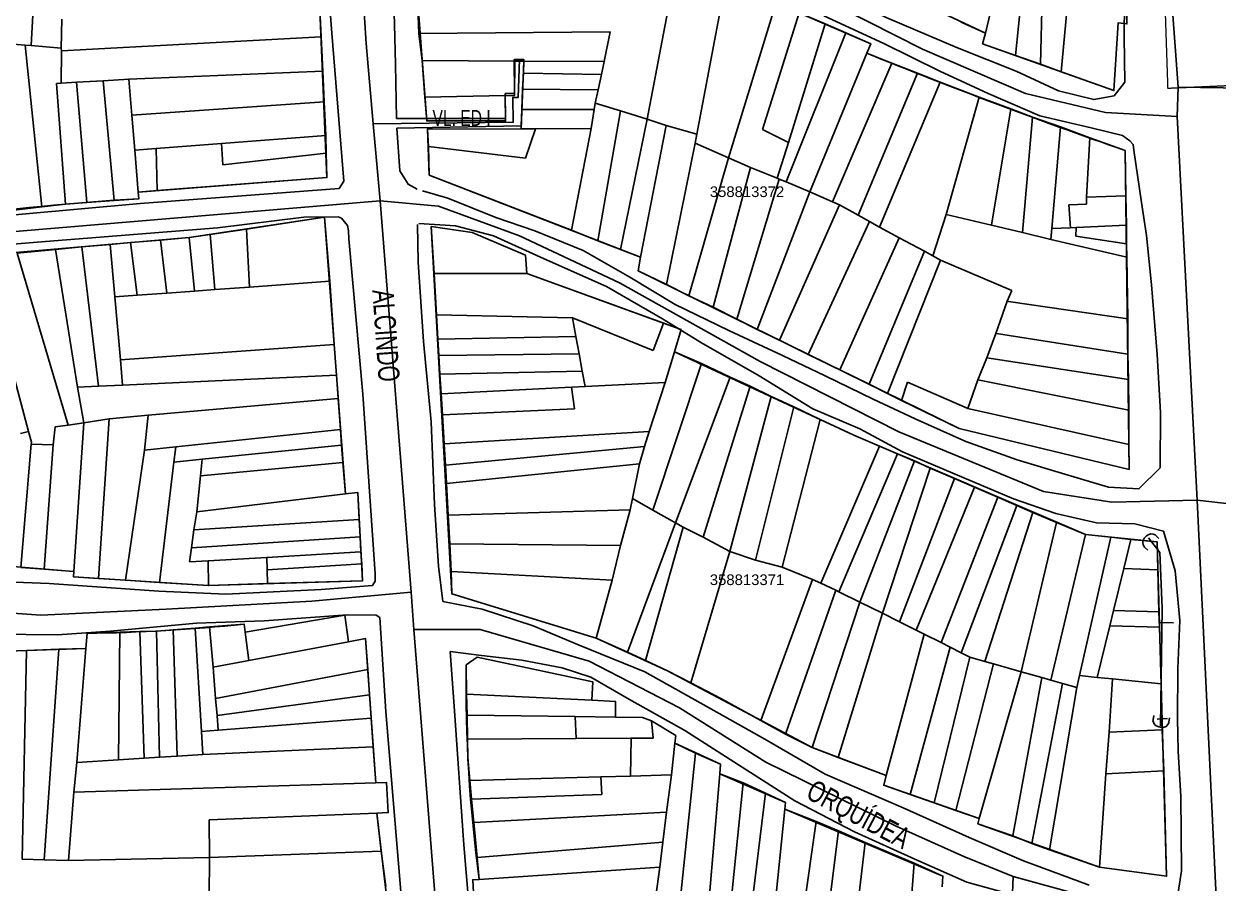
# Model space of a CAD drawing. Extents: x 201512 to 203323, y 4836571 to 4838029.
# Drawn here: x 202609.8 to 202834.1, y 4837609 to 4837770.6 of the extents above; entities that cross this region are included whole.
import ezdxf

# ---------------------------------------------------------------- set-up
doc = ezdxf.new("R2010")
doc.units = 0
doc.header["$LTSCALE"] = 1.5
doc.header["$MEASUREMENT"] = 0
for name, color, linetype in [('CD-MALHA-LOTES', 40, 'CONTINUOUS'), ('CD_TXT_QUADRA', 7, 'CONTINUOUS'), ('HD-VALAS-DRENOS', 170, 'CONTINUOUS'), ('LM-LIM-SETOR-FISCAL', 7, 'CONTINUOUS'), ('RU-QUADRAS', 6, 'CONTINUOUS'), ('SV-EIXO-RUA-N-PAV', 6, 'CONTINUOUS'), ('SV-EIXO-RUA-PAV', 20, 'CONTINUOUS'), ('SV-ESTIVAS', 7, 'CONTINUOUS'), ('SV-PONTE-BUEIRO', 249, 'CONTINUOUS'), ('SV-RUA-NAO-PAV-S-GUIA-C-GUIA', 7, 'CONTINUOUS'), ('SV-RUA-PAVIM-S-GUIA-C-GUIA', 7, 'CONTINUOUS'), ('SV-TXT-RUA-N-PAV-S-GUIA-C-GUIA', 7, 'CONTINUOUS'), ('SV-TXT-RUA-PAV-S-GUIA-C-GUIA', 7, 'CONTINUOUS')]:
    doc.layers.add(name, color=color, linetype=linetype)
doc.styles.add('ARIAL', font='arial.ttf')
doc.styles.add('MONOTXT', font='arial.ttf', dxfattribs={"height": 0.2})
doc.linetypes.add('Limite', pattern='A,20,-3,[130,ltypeshp.shx,S=6.35,R=0,X=0,Y=0],-3,20', length=46)

# ---------------------------------------------------------------- blocks, each defined once
blk = doc.blocks.new('COD119', base_point=(202265.52, 4838125.96))
at = {"layer": 'SV-PONTE-BUEIRO'}
blk.add_lwpolyline([(202264.01, 4838123.96), (202264.01, 4838124.793333), (202264.01, 4838124.918333), (202264.135833, 4838125.251667), (202264.3875, 4838125.626667), (202264.765, 4838125.835), (202265.268333, 4838125.96), (202265.771667, 4838125.96), (202266.275, 4838125.835), (202266.6525, 4838125.626667), (202266.904167, 4838125.251667), (202267.03, 4838124.918333), (202267.03, 4838124.793333), (202267.03, 4838123.96)], dxfattribs=at)

msp = doc.modelspace()

# ---------------------------------------------------------------- linework, layer by layer
at = {"layer": 'CD-MALHA-LOTES', "linetype": 'Continuous'}
for p, q in [((202611.13, 4837766.47), (202613.22, 4837802.81)), ((202732.61, 4837782.7), (202726.86, 4837752.65)), ((202793.65, 4837782.34), (202790.41, 4837768.8)), ((202797.61, 4837780.05), (202796.08, 4837764.64)), ((202741.69, 4837778.81), (202736.21, 4837749.85)), ((202801.21, 4837779.04), (202800.76, 4837762.96)), ((202806.17, 4837777.77), (202804.67, 4837761.57)), ((202665.28, 4837774.61), (202665.59, 4837768.16)), ((202683.99, 4837768.77), (202683.81, 4837773.66)), ((202751.11, 4837774.6), (202742.15, 4837745.38)), ((202616.87, 4837771.46), (202616.77, 4837766.01)), ((202755.41, 4837772.65), (202748.51, 4837750.72)), ((202755.41, 4837772.65), (202760.31, 4837770.56)), ((202790.41, 4837768.8), (202785.87, 4837770.88)), ((202683.99, 4837768.77), (202719.93, 4837769.06)), ((202684.61, 4837763.67), (202683.99, 4837768.77)), ((202719.93, 4837769.06), (202718.77, 4837763.47)), ((202752.97, 4837740.85), (202764.17, 4837768.89)), ((202760.31, 4837770.56), (202753.41, 4837748.27)), ((202764.17, 4837768.89), (202760.31, 4837770.56)), ((202764.17, 4837768.89), (202768.88, 4837766.84)), ((202789.9, 4837766.84), (202790.41, 4837768.8)), ((202815.36, 4837770.73), (202814.58, 4837758.03)), ((202604.71, 4837766.99), (202610.02, 4837766.56)), ((202613.14, 4837736.15), (202610.02, 4837766.56)), ((202610.02, 4837766.56), (202611.13, 4837766.47)), ((202616.77, 4837766.01), (202611.13, 4837766.47)), ((202616.82, 4837765.47), (202665.59, 4837768.16)), ((202665.59, 4837768.16), (202665.9, 4837761.69)), ((202768.88, 4837766.84), (202768.14, 4837765.03)), ((202796.08, 4837764.64), (202789.9, 4837766.84)), ((202616.82, 4837765.47), (202616.77, 4837766.01)), ((202616.78, 4837759.4), (202616.82, 4837765.47)), ((202768.14, 4837765.03), (202757.41, 4837739)), ((202768.14, 4837765.03), (202772.85, 4837763.19)), ((202800.76, 4837762.96), (202796.08, 4837764.64)), ((202684.61, 4837763.67), (202702, 4837763.57)), ((202685.12, 4837756.79), (202684.61, 4837763.67)), ((202702, 4837763.57), (202701.93, 4837757.1)), ((202703.72, 4837763.56), (202702, 4837763.57)), ((202703.61, 4837761.3), (202703.72, 4837763.56)), ((202718.77, 4837763.47), (202703.72, 4837763.56)), ((202718.77, 4837763.47), (202718.26, 4837761.05)), ((202772.85, 4837763.19), (202761.7, 4837737.1)), ((202772.85, 4837763.19), (202777.67, 4837761.29)), ((202804.67, 4837761.57), (202800.76, 4837762.96)), ((202619.64, 4837759.62), (202616.78, 4837759.4)), ((202624.63, 4837759.88), (202619.64, 4837759.62)), ((202621.56, 4837736.99), (202619.64, 4837759.62)), ((202624.63, 4837759.88), (202629.51, 4837760.14)), ((202624.63, 4837759.88), (202626.75, 4837737.36)), ((202665.9, 4837761.69), (202629.51, 4837760.14)), ((202629.51, 4837760.14), (202630.05, 4837753.43)), ((202666.19, 4837755.92), (202665.9, 4837761.69)), ((202703.47, 4837758.26), (202703.61, 4837761.3)), ((202703.61, 4837761.3), (202718.26, 4837761.05)), ((202718.26, 4837761.05), (202717.68, 4837758.18)), ((202777.67, 4837761.29), (202766.54, 4837734.59)), ((202781.93, 4837759.63), (202770.53, 4837732.35)), ((202777.67, 4837761.29), (202781.93, 4837759.63)), ((202781.93, 4837759.63), (202789.25, 4837756.76)), ((202814.58, 4837758.03), (202804.67, 4837761.57)), ((202616.78, 4837759.4), (202615.86, 4837759.33)), ((202615.86, 4837759.33), (202617.56, 4837736.69)), ((202703.3, 4837754.48), (202703.47, 4837758.26)), ((202703.47, 4837758.26), (202717.68, 4837758.18)), ((202717.68, 4837758.18), (202717.13, 4837755.65)), ((202630.05, 4837753.43), (202666.19, 4837755.92)), ((202666.5, 4837749.55), (202666.19, 4837755.92)), ((202700.22, 4837757.07), (202685.12, 4837756.79)), ((202685.45, 4837752.33), (202685.12, 4837756.79)), ((202701.93, 4837757.1), (202700.22, 4837757.07)), ((202700.22, 4837757.07), (202700.28, 4837752.33)), ((202717.13, 4837755.65), (202716.92, 4837754.48)), ((202717.13, 4837755.65), (202721.84, 4837754.2)), ((202789.25, 4837756.76), (202783.06, 4837734.76)), ((202789.25, 4837756.76), (202795.19, 4837754.57)), ((202630.05, 4837753.43), (202630.59, 4837746.81)), ((202703.17, 4837750.85), (202703.3, 4837754.48)), ((202703.3, 4837754.48), (202716.92, 4837754.48)), ((202716.92, 4837754.48), (202716.35, 4837750.9)), ((202721.84, 4837754.2), (202717.61, 4837729.77)), ((202721.84, 4837754.2), (202726.86, 4837752.65)), ((202795.19, 4837754.57), (202791.57, 4837732.74)), ((202795.19, 4837754.57), (202799.26, 4837753.02)), ((202799.26, 4837753.02), (202797.41, 4837731.35)), ((202799.26, 4837753.02), (202804.53, 4837751.18)), ((202700.28, 4837752.33), (202685.45, 4837752.33)), ((202685.57, 4837750.78), (202703.17, 4837750.85)), ((202685.78, 4837747.5), (202685.57, 4837750.78)), ((202703.17, 4837750.85), (202705.9, 4837750.86)), ((202705.9, 4837750.86), (202704.01, 4837745.31)), ((202705.9, 4837750.86), (202716.35, 4837750.9)), ((202716.35, 4837750.9), (202712.67, 4837731.78)), ((202726.86, 4837752.65), (202721.87, 4837728.14)), ((202730.41, 4837751.48), (202725.64, 4837726.68)), ((202726.86, 4837752.65), (202730.41, 4837751.48)), ((202730.41, 4837751.48), (202736.21, 4837749.85)), ((202748.51, 4837750.72), (202753.41, 4837748.27)), ((202804.53, 4837751.18), (202802.88, 4837732.1)), ((202804.53, 4837751.18), (202810.02, 4837749.12)), ((202646.92, 4837748.06), (202666.5, 4837749.55)), ((202666.5, 4837749.55), (202666.55, 4837746.26)), ((202736.21, 4837749.85), (202735.86, 4837748.11)), ((202809.44, 4837737.97), (202810.02, 4837749.12)), ((202810.02, 4837749.12), (202816.67, 4837746.76)), ((202630.59, 4837746.81), (202634.59, 4837747.12)), ((202630.59, 4837746.81), (202631.23, 4837738.92)), ((202634.59, 4837747.12), (202646.92, 4837748.06)), ((202634.78, 4837739.22), (202634.59, 4837747.12)), ((202646.92, 4837748.06), (202647.17, 4837744.09)), ((202647.17, 4837744.09), (202666.55, 4837746.26)), ((202666.55, 4837746.26), (202666.69, 4837741.68)), ((202704.01, 4837745.31), (202685.78, 4837747.5)), ((202685.93, 4837742.14), (202685.78, 4837747.5)), ((202735.86, 4837748.11), (202730.53, 4837721.6)), ((202735.86, 4837748.11), (202742.15, 4837745.38)), ((202753.41, 4837748.27), (202751.32, 4837741.55)), ((202816.67, 4837746.76), (202816.82, 4837738.25)), ((202742.15, 4837745.38), (202734.7, 4837719.47)), ((202742.15, 4837745.38), (202746.26, 4837743.54)), ((202666.69, 4837741.68), (202634.78, 4837739.22)), ((202712.67, 4837731.78), (202685.93, 4837742.14)), ((202746.26, 4837743.54), (202739.27, 4837717.28)), ((202746.26, 4837743.54), (202751.32, 4837741.55)), ((202751.68, 4837741.39), (202743.7, 4837715.04)), ((202751.32, 4837741.55), (202751.68, 4837741.39)), ((202751.68, 4837741.39), (202752.97, 4837740.85)), ((202757.41, 4837739), (202752.97, 4837740.85)), ((202626.75, 4837737.36), (202621.56, 4837736.99)), ((202631.33, 4837737.67), (202626.75, 4837737.36)), ((202634.78, 4837739.22), (202631.23, 4837738.92)), ((202631.23, 4837738.92), (202631.33, 4837737.67)), ((202747.55, 4837713.14), (202757.41, 4837739)), ((202757.41, 4837739), (202761.7, 4837737.1)), ((202809.44, 4837737.97), (202809.41, 4837736.68)), ((202816.82, 4837738.25), (202809.44, 4837737.97)), ((202816.94, 4837732.75), (202816.82, 4837738.25)), ((202613.14, 4837736.15), (202606.88, 4837735.42)), ((202617.56, 4837736.69), (202613.14, 4837736.15)), ((202617.56, 4837736.69), (202621.56, 4837736.99)), ((202762.98, 4837736.53), (202751.73, 4837711.09)), ((202761.7, 4837737.1), (202762.98, 4837736.53)), ((202766.54, 4837734.59), (202762.98, 4837736.53)), ((202809.41, 4837736.68), (202806.12, 4837736.56)), ((202806.12, 4837736.56), (202806.44, 4837732.23)), ((202651.6, 4837731.98), (202666.27, 4837734.21)), ((202666.27, 4837734.21), (202667.22, 4837722.19)), ((202757.12, 4837708.43), (202768.62, 4837733.39)), ((202768.62, 4837733.39), (202766.54, 4837734.59)), ((202768.62, 4837733.39), (202770.53, 4837732.35)), ((202783.06, 4837734.76), (202780.53, 4837726.93)), ((202783.06, 4837734.76), (202791.57, 4837732.74)), ((202797.41, 4837731.35), (202791.57, 4837732.74)), ((202807.46, 4837732.28), (202816.94, 4837732.75)), ((202816.94, 4837732.75), (202816.96, 4837729.21)), ((202640.8, 4837730.39), (202644.74, 4837731)), ((202644.74, 4837731), (202651.6, 4837731.98)), ((202644.74, 4837731), (202645.64, 4837720.61)), ((202651.6, 4837731.98), (202652.16, 4837721.09)), ((202686.82, 4837723.62), (202686.29, 4837732.49)), ((202686.29, 4837732.49), (202694.01, 4837731.34)), ((202694.01, 4837731.34), (202704.02, 4837727.07)), ((202717.61, 4837729.77), (202712.67, 4837731.78)), ((202770.53, 4837732.35), (202774.24, 4837730.35)), ((202797.41, 4837731.35), (202802.7, 4837730.06)), ((202802.88, 4837732.1), (202802.7, 4837730.06)), ((202806.44, 4837732.23), (202802.88, 4837732.1)), ((202806.44, 4837732.23), (202807.46, 4837732.28)), ((202807.41, 4837730.68), (202807.46, 4837732.28)), ((202816.96, 4837729.21), (202807.41, 4837730.68)), ((202615.68, 4837728.18), (202620.64, 4837728.65)), ((202620.64, 4837728.65), (202625.97, 4837729.12)), ((202620.64, 4837728.65), (202623.79, 4837702.44)), ((202625.97, 4837729.12), (202629.81, 4837729.44)), ((202626.82, 4837719.23), (202625.97, 4837729.12)), ((202629.81, 4837729.44), (202635.46, 4837729.91)), ((202629.81, 4837729.44), (202631.05, 4837719.54)), ((202635.46, 4837729.91), (202640.8, 4837730.39)), ((202635.46, 4837729.91), (202636.64, 4837719.95)), ((202640.8, 4837730.39), (202641.84, 4837720.33)), ((202721.87, 4837728.14), (202717.61, 4837729.77)), ((202774.24, 4837730.35), (202763.06, 4837705.51)), ((202774.24, 4837730.35), (202778.95, 4837727.85)), ((202802.7, 4837730.06), (202817.01, 4837726.72)), ((202816.96, 4837729.21), (202817.01, 4837726.72)), ((202601.85, 4837726.98), (202610.63, 4837693.95)), ((202608.47, 4837727.46), (202615.68, 4837728.18)), ((202608.47, 4837727.46), (202618.11, 4837695.12)), ((202615.68, 4837728.18), (202619.84, 4837702.26)), ((202704.02, 4837727.07), (202704.26, 4837723.63)), ((202725.64, 4837726.68), (202721.87, 4837728.14)), ((202725.16, 4837724.15), (202725.64, 4837726.68)), ((202768.59, 4837702.82), (202778.95, 4837727.85)), ((202781.96, 4837726.16), (202772.03, 4837701.09)), ((202778.95, 4837727.85), (202780.53, 4837726.93)), ((202780.53, 4837726.93), (202781.96, 4837726.16)), ((202795.39, 4837720.43), (202781.96, 4837726.16)), ((202817.01, 4837726.72), (202817.2, 4837715.12)), ((202730.53, 4837721.6), (202725.16, 4837724.15)), ((202652.16, 4837721.09), (202667.22, 4837722.19)), ((202667.22, 4837722.19), (202668.08, 4837710.32)), ((202686.82, 4837723.62), (202704.26, 4837723.63)), ((202687.28, 4837715.9), (202686.82, 4837723.62)), ((202704.26, 4837723.63), (202729.91, 4837714.33)), ((202734.7, 4837719.47), (202730.53, 4837721.6)), ((202631.05, 4837719.54), (202626.82, 4837719.23)), ((202626.82, 4837719.23), (202627.91, 4837707.41)), ((202631.05, 4837719.54), (202636.64, 4837719.95)), ((202636.64, 4837719.95), (202641.84, 4837720.33)), ((202641.84, 4837720.33), (202645.64, 4837720.61)), ((202645.64, 4837720.61), (202652.16, 4837721.09)), ((202739.27, 4837717.28), (202734.7, 4837719.47)), ((202795.39, 4837720.43), (202794.52, 4837718.46)), ((202743.7, 4837715.04), (202739.27, 4837717.28)), ((202794.52, 4837718.46), (202792.4, 4837712.36)), ((202794.77, 4837718.37), (202794.52, 4837718.46)), ((202817.2, 4837715.12), (202794.77, 4837718.37)), ((202712.86, 4837715.33), (202687.28, 4837715.9)), ((202687.55, 4837711.32), (202687.28, 4837715.9)), ((202727.98, 4837709.18), (202712.86, 4837715.33)), ((202712.86, 4837715.33), (202713.49, 4837711.81)), ((202747.55, 4837713.14), (202743.7, 4837715.04)), ((202817.2, 4837715.12), (202817.2, 4837708.45)), ((202729.91, 4837714.33), (202727.98, 4837709.18)), ((202729.91, 4837714.33), (202733.23, 4837713.12)), ((202733.23, 4837713.12), (202732.02, 4837708.9)), ((202751.73, 4837711.09), (202747.55, 4837713.14)), ((202668.08, 4837710.32), (202627.91, 4837707.41)), ((202668.08, 4837710.32), (202668.48, 4837704.55)), ((202713.49, 4837711.81), (202687.55, 4837711.32)), ((202687.74, 4837708.2), (202687.55, 4837711.32)), ((202713.49, 4837711.81), (202714.07, 4837708.52)), ((202757.12, 4837708.43), (202751.73, 4837711.09)), ((202792.4, 4837712.36), (202790.67, 4837707.76)), ((202792.4, 4837712.36), (202792.52, 4837712.34)), ((202792.52, 4837712.34), (202817.2, 4837708.45)), ((202714.07, 4837708.52), (202687.74, 4837708.2)), ((202687.74, 4837708.2), (202687.93, 4837704.69)), ((202714.66, 4837705.26), (202714.07, 4837708.52)), ((202732.02, 4837708.9), (202730.26, 4837703.13)), ((202732.02, 4837708.9), (202737.06, 4837706.69)), ((202763.06, 4837705.51), (202757.12, 4837708.43)), ((202817.2, 4837708.45), (202817.33, 4837703.72)), ((202627.91, 4837707.41), (202628.31, 4837702.66)), ((202727.91, 4837679.18), (202737.06, 4837706.69)), ((202737.06, 4837706.69), (202742.48, 4837704.17)), ((202790.67, 4837707.76), (202788.99, 4837703.62)), ((202790.67, 4837707.76), (202817.33, 4837703.72)), ((202628.31, 4837702.66), (202668.48, 4837704.55)), ((202668.48, 4837704.55), (202668.83, 4837700.14)), ((202687.93, 4837704.69), (202714.66, 4837705.26)), ((202688.15, 4837701.02), (202687.93, 4837704.69)), ((202714.66, 4837705.26), (202715.21, 4837702.38)), ((202742.48, 4837704.17), (202732.22, 4837676.78)), ((202746.22, 4837702.45), (202742.48, 4837704.17)), ((202768.59, 4837702.82), (202763.06, 4837705.51)), ((202788.99, 4837703.62), (202787.13, 4837698.29)), ((202788.99, 4837703.62), (202817.37, 4837697.92)), ((202817.33, 4837703.72), (202817.37, 4837697.92)), ((202623.79, 4837702.44), (202619.84, 4837702.26)), ((202621.02, 4837695.58), (202619.84, 4837702.26)), ((202623.79, 4837702.44), (202628.31, 4837702.66)), ((202712.67, 4837702.25), (202688.15, 4837701.02)), ((202715.21, 4837702.38), (202712.67, 4837702.25)), ((202712.67, 4837702.25), (202713.24, 4837698.2)), ((202730.26, 4837703.13), (202715.21, 4837702.38)), ((202727.26, 4837693.91), (202730.26, 4837703.13)), ((202737.37, 4837674.06), (202746.22, 4837702.45)), ((202746.22, 4837702.45), (202750.2, 4837700.53)), ((202772.03, 4837701.09), (202768.59, 4837702.82)), ((202775.81, 4837703.19), (202774.67, 4837699.79)), ((202787.02, 4837698.31), (202775.81, 4837703.19)), ((202668.83, 4837700.14), (202633.12, 4837697.02)), ((202668.83, 4837700.14), (202669.26, 4837694.34)), ((202688.39, 4837697.06), (202688.15, 4837701.02)), ((202742.4, 4837671.39), (202750.2, 4837700.53)), ((202750.2, 4837700.53), (202754.41, 4837698.56)), ((202774.67, 4837699.79), (202772.03, 4837701.09)), ((202785.48, 4837694.52), (202774.67, 4837699.79)), ((202633.12, 4837697.02), (202625.81, 4837696.32)), ((202633.12, 4837697.02), (202632.45, 4837690.42)), ((202713.24, 4837698.2), (202688.39, 4837697.06)), ((202688.39, 4837697.06), (202688.72, 4837691.61)), ((202747.25, 4837669.74), (202754.41, 4837698.56)), ((202754.41, 4837698.56), (202759.35, 4837696.19)), ((202787.13, 4837698.29), (202787.02, 4837698.31)), ((202787.13, 4837698.29), (202817.37, 4837691.51)), ((202817.37, 4837697.92), (202817.37, 4837691.51)), ((202615.63, 4837694.81), (202615.27, 4837691.45)), ((202618.11, 4837695.12), (202615.63, 4837694.81)), ((202618.11, 4837695.12), (202621.02, 4837695.58)), ((202621.02, 4837695.58), (202619.12, 4837667.63)), ((202625.81, 4837696.32), (202621.02, 4837695.58)), ((202625.81, 4837696.32), (202623.78, 4837666.33)), ((202759.35, 4837696.19), (202752.23, 4837668.42)), ((202759.35, 4837696.19), (202765.73, 4837693.25)), ((202610.63, 4837693.95), (202609.15, 4837693.55)), ((202611.16, 4837691.91), (202610.63, 4837693.95)), ((202669.26, 4837694.34), (202638.31, 4837691.05)), ((202669.26, 4837694.34), (202669.46, 4837691.4)), ((202688.72, 4837691.61), (202727.26, 4837693.91)), ((202727.26, 4837693.91), (202726.35, 4837691.13)), ((202765.73, 4837693.25), (202770.53, 4837691.18)), ((202817.41, 4837686.8), (202785.48, 4837694.52)), ((202611.13, 4837691.56), (202609.21, 4837668.38)), ((202611.13, 4837691.56), (202611.16, 4837691.91)), ((202615.27, 4837691.45), (202611.13, 4837691.56)), ((202615.27, 4837691.45), (202613.6, 4837668.05)), ((202632.45, 4837690.42), (202628.88, 4837665.99)), ((202632.45, 4837690.42), (202638.31, 4837691.05)), ((202638.31, 4837691.05), (202637.92, 4837688.19)), ((202669.46, 4837691.4), (202643.28, 4837688.73)), ((202669.46, 4837691.4), (202669.7, 4837688.1)), ((202688.98, 4837687.63), (202688.72, 4837691.61)), ((202688.98, 4837687.63), (202726.35, 4837691.13)), ((202726.35, 4837691.13), (202725.46, 4837687.87)), ((202770.53, 4837691.18), (202759.53, 4837665.45)), ((202770.53, 4837691.18), (202773.93, 4837689.71)), ((202817.37, 4837691.51), (202817.41, 4837686.8)), ((202637.92, 4837688.19), (202635.25, 4837665.57)), ((202637.92, 4837688.19), (202643.28, 4837688.73)), ((202643.28, 4837688.73), (202642.94, 4837685.59)), ((202642.94, 4837685.59), (202669.7, 4837688.1)), ((202669.7, 4837688.1), (202670.16, 4837682.19)), ((202725.46, 4837687.87), (202689.19, 4837684.14)), ((202725.46, 4837687.87), (202724.11, 4837681.36)), ((202773.93, 4837689.71), (202762.91, 4837663.82)), ((202766.82, 4837661.87), (202777.07, 4837688.4)), ((202773.93, 4837689.71), (202777.07, 4837688.4)), ((202777.07, 4837688.4), (202780.03, 4837687.07)), ((202642.94, 4837685.59), (202642.25, 4837678.84)), ((202689.19, 4837684.14), (202688.98, 4837687.63)), ((202780.03, 4837687.07), (202771.07, 4837659.76)), ((202780.03, 4837687.07), (202784.6, 4837685.09)), ((202689.49, 4837678.23), (202689.19, 4837684.14)), ((202784.6, 4837685.09), (202774.28, 4837658.17)), ((202788.36, 4837683.46), (202777.41, 4837656.58)), ((202784.6, 4837685.09), (202788.36, 4837683.46)), ((202788.36, 4837683.46), (202792.73, 4837681.6)), ((202670.16, 4837682.19), (202642.25, 4837678.84)), ((202670.16, 4837682.19), (202672.53, 4837682.47)), ((202672.53, 4837682.47), (202672.78, 4837677.41)), ((202724.11, 4837681.36), (202723.66, 4837679.23)), ((202724.11, 4837681.36), (202727.91, 4837679.18)), ((202792.73, 4837681.6), (202782.13, 4837654.3)), ((202792.73, 4837681.6), (202796.31, 4837680.04)), ((202689.49, 4837678.23), (202723.66, 4837679.23)), ((202723.66, 4837679.23), (202721.87, 4837672.52)), ((202732.22, 4837676.78), (202727.91, 4837679.18)), ((202796.31, 4837680.04), (202785.89, 4837652.32)), ((202796.31, 4837680.04), (202799.34, 4837678.72)), ((202642.25, 4837678.84), (202641.67, 4837675.45)), ((202672.78, 4837677.41), (202641.67, 4837675.45)), ((202672.95, 4837674.14), (202672.78, 4837677.41)), ((202689.82, 4837672.85), (202689.49, 4837678.23)), ((202723.18, 4837652.46), (202732.22, 4837676.78)), ((202732.22, 4837676.78), (202733.63, 4837675.97)), ((202799.34, 4837678.72), (202790.33, 4837650.72)), ((202803.77, 4837676.82), (202797.15, 4837648.78)), ((202799.34, 4837678.72), (202803.77, 4837676.82)), ((202803.77, 4837676.82), (202809.2, 4837674.55)), ((202641.67, 4837675.45), (202641.25, 4837672.08)), ((202733.63, 4837675.97), (202726.54, 4837650.88)), ((202733.63, 4837675.97), (202737.37, 4837674.06)), ((202809.2, 4837674.55), (202802.7, 4837647.22)), ((202813.96, 4837674.06), (202809.2, 4837674.55)), ((202641.25, 4837672.08), (202672.95, 4837674.14)), ((202672.95, 4837674.14), (202673.1, 4837671.3)), ((202721.87, 4837672.52), (202689.82, 4837672.85)), ((202690.06, 4837667.64), (202689.82, 4837672.85)), ((202721.87, 4837672.52), (202720.27, 4837666.02)), ((202737.37, 4837674.06), (202742.4, 4837671.39)), ((202808.09, 4837648.07), (202813.96, 4837674.06)), ((202813.96, 4837674.06), (202817.77, 4837673.63)), ((202817.77, 4837673.63), (202816.44, 4837668.2)), ((202817.77, 4837673.63), (202822.68, 4837673.22)), ((202822.68, 4837673.22), (202822.79, 4837667.95)), ((202641.25, 4837672.08), (202640.87, 4837669.43)), ((202655.39, 4837670.27), (202644.36, 4837669.63)), ((202673.1, 4837671.3), (202655.39, 4837670.27)), ((202655.39, 4837670.27), (202655.48, 4837667.93)), ((202673.1, 4837671.3), (202673.23, 4837669.05)), ((202742.4, 4837671.39), (202735.07, 4837646.7)), ((202747.25, 4837669.74), (202742.4, 4837671.39)), ((202613.6, 4837668.05), (202609.21, 4837668.38)), ((202619.12, 4837667.63), (202613.6, 4837668.05)), ((202619.06, 4837666.64), (202619.12, 4837667.63)), ((202640.87, 4837669.43), (202644.36, 4837669.63)), ((202644.36, 4837669.63), (202644.45, 4837665)), ((202673.23, 4837669.05), (202655.48, 4837667.93)), ((202655.48, 4837667.93), (202655.56, 4837665.34)), ((202673.23, 4837669.05), (202673.39, 4837665.89)), ((202720.27, 4837666.02), (202690.06, 4837667.64)), ((202690.17, 4837663.42), (202690.06, 4837667.64)), ((202752.23, 4837668.42), (202747.25, 4837669.74)), ((202757.92, 4837666.1), (202752.23, 4837668.42)), ((202816.44, 4837668.2), (202814.52, 4837660.32)), ((202822.79, 4837667.95), (202816.44, 4837668.2)), ((202822.99, 4837660.05), (202822.79, 4837667.95)), ((202623.78, 4837666.33), (202619.06, 4837666.64)), ((202628.88, 4837665.99), (202623.78, 4837666.33)), ((202635.25, 4837665.57), (202628.88, 4837665.99)), ((202644.45, 4837665), (202635.25, 4837665.57)), ((202673.39, 4837665.89), (202655.56, 4837665.34)), ((202720.27, 4837666.02), (202717.31, 4837655.08)), ((202748.25, 4837639.62), (202757.92, 4837666.1)), ((202757.92, 4837666.1), (202759.53, 4837665.45)), ((202759.53, 4837665.45), (202762.35, 4837664.09)), ((202655.56, 4837665.34), (202644.45, 4837665)), ((202699.78, 4837660.47), (202690.17, 4837663.42)), ((202762.35, 4837664.09), (202752.88, 4837637.07)), ((202762.91, 4837663.82), (202762.35, 4837664.09)), ((202766.82, 4837661.87), (202762.91, 4837663.82)), ((202757.85, 4837634.53), (202766.82, 4837661.87)), ((202766.82, 4837661.87), (202771.07, 4837659.76)), ((202651.35, 4837656.21), (202670.08, 4837659.4)), ((202670.08, 4837659.4), (202670.76, 4837654.41)), ((202717.31, 4837655.08), (202699.78, 4837660.47)), ((202771.07, 4837659.76), (202762.74, 4837632.66)), ((202771.07, 4837659.76), (202774.28, 4837658.17)), ((202814.52, 4837660.32), (202813.81, 4837657.4)), ((202814.52, 4837660.32), (202822.99, 4837660.05)), ((202822.99, 4837660.05), (202823.12, 4837657.13)), ((202634.69, 4837656.43), (202631.54, 4837656.32)), ((202637.78, 4837656.66), (202634.69, 4837656.43)), ((202635.23, 4837632.71), (202634.69, 4837656.43)), ((202641.95, 4837656.97), (202637.78, 4837656.66)), ((202638.55, 4837632.92), (202637.78, 4837656.66)), ((202641.95, 4837656.97), (202644.64, 4837657.2)), ((202643.15, 4837637.56), (202641.95, 4837656.97)), ((202644.64, 4837657.2), (202651.15, 4837657.71)), ((202644.64, 4837657.2), (202645.31, 4837649.62)), ((202651.15, 4837657.71), (202651.35, 4837656.21)), ((202774.28, 4837658.17), (202777.41, 4837656.58)), ((202777.41, 4837656.58), (202778.93, 4837655.86)), ((202813.81, 4837657.4), (202811.45, 4837647.71)), ((202813.81, 4837657.4), (202823.12, 4837657.13)), ((202823.12, 4837657.13), (202823.45, 4837646.53)), ((202621.38, 4837653.13), (202621.62, 4837656)), ((202621.62, 4837656), (202627.8, 4837656.2)), ((202627.8, 4837656.2), (202627.51, 4837632.24)), ((202631.54, 4837656.32), (202627.8, 4837656.2)), ((202632.34, 4837632.52), (202631.54, 4837656.32)), ((202651.35, 4837656.21), (202652.03, 4837650.92)), ((202670.76, 4837654.41), (202652.03, 4837650.92)), ((202670.76, 4837654.41), (202673.95, 4837655.01)), ((202673.95, 4837655.01), (202674.37, 4837649.18)), ((202723.18, 4837652.46), (202717.31, 4837655.08)), ((202778.93, 4837655.86), (202771.75, 4837629.26)), ((202778.93, 4837655.86), (202782.13, 4837654.3)), ((202782.13, 4837654.3), (202783.79, 4837653.37)), ((202604.71, 4837652.59), (202610.27, 4837652.77)), ((202610.27, 4837652.77), (202609.45, 4837613.57)), ((202610.27, 4837652.77), (202616.31, 4837653)), ((202616.31, 4837653), (202613.58, 4837613.45)), ((202616.31, 4837653), (202621.38, 4837653.13)), ((202621.38, 4837653.13), (202619.72, 4837631.7)), ((202726.54, 4837650.88), (202723.18, 4837652.46)), ((202783.79, 4837653.37), (202776.27, 4837625.69)), ((202785.89, 4837652.32), (202783.79, 4837653.37)), ((202787.39, 4837651.55), (202785.89, 4837652.32)), ((202652.03, 4837650.92), (202645.31, 4837649.62)), ((202694.91, 4837651.49), (202692.86, 4837650.07)), ((202692.86, 4837650.07), (202692.95, 4837644.53)), ((202716.64, 4837646.87), (202694.91, 4837651.49)), ((202730.7, 4837648.97), (202726.54, 4837650.88)), ((202780.81, 4837624.12), (202787.51, 4837651.52)), ((202791.95, 4837650.26), (202784.88, 4837622.7)), ((202787.51, 4837651.52), (202787.39, 4837651.55)), ((202787.51, 4837651.52), (202790.33, 4837650.72)), ((202790.33, 4837650.72), (202791.95, 4837650.26)), ((202791.95, 4837650.26), (202797.15, 4837648.78)), ((202645.31, 4837649.62), (202645.78, 4837643.74)), ((202674.37, 4837649.18), (202645.78, 4837643.74)), ((202674.37, 4837649.18), (202674.7, 4837644.43)), ((202735.07, 4837646.7), (202730.7, 4837648.97)), ((202797.15, 4837648.78), (202789.27, 4837621.17)), ((202795.57, 4837617.91), (202801, 4837647.71)), ((202801, 4837647.71), (202797.15, 4837648.78)), ((202801, 4837647.71), (202802.7, 4837647.22)), ((202807.59, 4837645.82), (202808.09, 4837648.07)), ((202811.45, 4837647.71), (202808.09, 4837648.07)), ((202811.45, 4837647.71), (202814.3, 4837647.47)), ((202814.3, 4837647.47), (202813.67, 4837637.43)), ((202823.45, 4837646.53), (202814.3, 4837647.47)), ((202716.5, 4837643.41), (202716.64, 4837646.87)), ((202735.07, 4837646.7), (202740.86, 4837643.7)), ((202804.93, 4837646.57), (202799.15, 4837616.49)), ((202807.59, 4837645.82), (202802.49, 4837615.27)), ((202802.7, 4837647.22), (202804.93, 4837646.57)), ((202804.93, 4837646.57), (202807.59, 4837645.82)), ((202823.45, 4837646.53), (202823.64, 4837637.85)), ((202645.78, 4837643.74), (202646.05, 4837640.56)), ((202646.05, 4837640.56), (202674.7, 4837644.43)), ((202674.7, 4837644.43), (202675.02, 4837640.07)), ((202692.95, 4837644.53), (202716.5, 4837643.41)), ((202693.02, 4837640.64), (202692.95, 4837644.53)), ((202716.5, 4837643.41), (202720.91, 4837643.2)), ((202720.91, 4837643.2), (202720.91, 4837640.24)), ((202740.86, 4837643.7), (202748.25, 4837639.62)), ((202646.05, 4837640.56), (202646.28, 4837637.81)), ((202675.02, 4837640.07), (202646.28, 4837637.81)), ((202675.4, 4837634.66), (202675.02, 4837640.07)), ((202693.12, 4837636.12), (202693.02, 4837640.64)), ((202713.36, 4837640.35), (202693.02, 4837640.64)), ((202720.91, 4837640.24), (202713.36, 4837640.35)), ((202713.53, 4837636.21), (202713.36, 4837640.35)), ((202720.91, 4837640.24), (202726, 4837640.17)), ((202726, 4837640.17), (202727.68, 4837639.54)), ((202732.25, 4837636.77), (202727.68, 4837639.54)), ((202727.68, 4837639.54), (202727.98, 4837636.28)), ((202752.88, 4837637.07), (202748.25, 4837639.62)), ((202646.28, 4837637.81), (202643.15, 4837637.56)), ((202643.4, 4837633.23), (202643.15, 4837637.56)), ((202693.12, 4837636.12), (202713.53, 4837636.21)), ((202713.53, 4837636.21), (202723.87, 4837636.26)), ((202723.87, 4837636.26), (202723.74, 4837629.17)), ((202727.98, 4837636.28), (202723.87, 4837636.26)), ((202732.06, 4837635.32), (202732.25, 4837636.77)), ((202752.88, 4837637.07), (202757.85, 4837634.53)), ((202813.67, 4837637.43), (202813.08, 4837629.57)), ((202813.67, 4837637.43), (202823.64, 4837637.85)), ((202823.64, 4837637.85), (202823.94, 4837630.17)), ((202643.4, 4837633.23), (202675.4, 4837634.66)), ((202675.9, 4837627.9), (202675.4, 4837634.66)), ((202693.19, 4837632.67), (202693.12, 4837636.12)), ((202731.42, 4837629.39), (202732.06, 4837635.32)), ((202732.06, 4837635.32), (202735.93, 4837633.47)), ((202762.74, 4837632.66), (202757.85, 4837634.53)), ((202627.51, 4837632.24), (202619.72, 4837631.7)), ((202627.51, 4837632.24), (202632.34, 4837632.52)), ((202632.34, 4837632.52), (202635.23, 4837632.71)), ((202635.23, 4837632.71), (202638.55, 4837632.92)), ((202638.55, 4837632.92), (202643.4, 4837633.23)), ((202693.55, 4837628.31), (202693.19, 4837632.67)), ((202732.04, 4837595.53), (202735.93, 4837633.47)), ((202735.93, 4837633.47), (202740.68, 4837631.38)), ((202771.75, 4837629.26), (202762.74, 4837632.66)), ((202619.72, 4837631.7), (202619.15, 4837626.15)), ((202740.52, 4837629.59), (202737.58, 4837595.57)), ((202740.68, 4837631.38), (202740.52, 4837629.59)), ((202744.91, 4837627.91), (202740.52, 4837629.59)), ((202813.08, 4837629.57), (202811.88, 4837612.07)), ((202813.08, 4837629.57), (202823.94, 4837630.17)), ((202823.94, 4837630.17), (202824.48, 4837610.34)), ((202619.15, 4837626.15), (202675.9, 4837627.9)), ((202675.9, 4837627.9), (202677.91, 4837627.96)), ((202677.91, 4837627.96), (202678.21, 4837622.29)), ((202718.17, 4837629.02), (202693.55, 4837628.31)), ((202693.87, 4837624.8), (202693.55, 4837628.31)), ((202723.74, 4837629.17), (202718.17, 4837629.02)), ((202718.17, 4837629.02), (202718.33, 4837625.67)), ((202723.74, 4837629.17), (202731.42, 4837629.39)), ((202731.42, 4837629.39), (202730.51, 4837622.39)), ((202744.91, 4837627.91), (202741.42, 4837593.92)), ((202749.12, 4837625.98), (202744.91, 4837627.91)), ((202771.31, 4837627.44), (202771.75, 4837629.26)), ((202776.27, 4837625.69), (202771.31, 4837627.44)), ((202619.15, 4837626.15), (202618.13, 4837613.3)), ((202718.33, 4837625.67), (202693.87, 4837624.8)), ((202749.12, 4837625.98), (202745.18, 4837593.92)), ((202752.89, 4837624.19), (202749.12, 4837625.98)), ((202776.27, 4837625.69), (202780.81, 4837624.12)), ((202694.3, 4837620.42), (202693.87, 4837624.8)), ((202752.76, 4837622.95), (202749.79, 4837593.92)), ((202752.76, 4837622.95), (202752.89, 4837624.19)), ((202758.64, 4837620.63), (202752.76, 4837622.95)), ((202784.88, 4837622.7), (202780.81, 4837624.12)), ((202676.09, 4837622.21), (202644.6, 4837620.95)), ((202644.6, 4837620.95), (202644.61, 4837613.85)), ((202678.21, 4837622.29), (202676.09, 4837622.21)), ((202676.09, 4837622.21), (202676.89, 4837615.03)), ((202694.3, 4837620.42), (202730.51, 4837622.39)), ((202730.51, 4837622.39), (202729.84, 4837616.77)), ((202758.64, 4837620.63), (202755.28, 4837597.11)), ((202762.84, 4837618.88), (202758.64, 4837620.63)), ((202789.27, 4837621.17), (202784.88, 4837622.7)), ((202789.27, 4837621.17), (202789.03, 4837620.19)), ((202694.94, 4837613.88), (202694.3, 4837620.42)), ((202760.03, 4837596.47), (202762.84, 4837618.88)), ((202767.8, 4837616.69), (202762.84, 4837618.88)), ((202789.03, 4837620.19), (202795.57, 4837617.91)), ((202729.84, 4837616.77), (202694.94, 4837613.88)), ((202729.84, 4837616.77), (202729.25, 4837612.05)), ((202767.8, 4837616.69), (202765.22, 4837593.92)), ((202777.04, 4837612.8), (202767.8, 4837616.69)), ((202799.15, 4837616.49), (202795.57, 4837617.91)), ((202802.49, 4837615.27), (202799.15, 4837616.49)), ((202644.61, 4837613.85), (202618.13, 4837613.3)), ((202644.57, 4837606.49), (202644.61, 4837613.85)), ((202644.61, 4837613.85), (202676.89, 4837615.03)), ((202676.89, 4837615.03), (202677.76, 4837608.42)), ((202695.32, 4837609.74), (202694.94, 4837613.88)), ((202811.88, 4837612.07), (202802.49, 4837615.27)), ((202613.58, 4837613.45), (202609.45, 4837613.57)), ((202618.13, 4837613.3), (202613.58, 4837613.45)), ((202695.32, 4837609.74), (202729.25, 4837612.05)), ((202729.25, 4837612.05), (202728.52, 4837606.58)), ((202777.04, 4837612.8), (202775.52, 4837593.92)), ((202782.44, 4837610.37), (202777.04, 4837612.8)), ((202824.48, 4837610.34), (202811.88, 4837612.07)), ((202694.09, 4837609.66), (202695.32, 4837609.74)), ((202694.36, 4837604.95), (202694.09, 4837609.66)), ((202782.27, 4837608.37), (202782.44, 4837610.37))]:
    msp.add_line(p, q, dxfattribs=at)
at = {"layer": 'HD-VALAS-DRENOS'}
msp.add_lwpolyline([(202823.342548, 4837638.57375), (202823.663617, 4837660.750978), (202823.171032, 4837671.193375), (202821.037465, 4837673.951076)], dxfattribs=at)
at = {"layer": 'LM-LIM-SETOR-FISCAL', "linetype": 'Limite', "ltscale": 0.1}
msp.add_lwpolyline([(202550.289315, 4837881.433814, 0.25, 0.25, 0), (202613.963185, 4837884.911901, 0.25, 0.25, 0), (202666.385225, 4837888.196574, 0.25, 0.25, 0), (202746.797754, 4837852.737618, 0.25, 0.25, 0), (202773.845552, 4837842.335122, 0.25, 0.25, 0), (202799.423635, 4837832.96488, 0.25, 0.25, 0), (202822.475643, 4837825.271272, 0.25, 0.25, 0), (202824.703725, 4837758.451361, 0.25, 0.25, 0), (202914.712831, 4837762.395804, 0.25, 0.25, 0), (202953.651753, 4837763.770119, 0.25, 0.25, 0), (202989.927669, 4837766.03103, 0.25, 0.25, 0), (203012.380238, 4837766.558915, 0.25, 0.25, 0), (203070.926626, 4837771.557904, 0.25, 0.25, 0), (203108.491234, 4837772.932219, 0.25, 0.25, 0), (203145.477836, 4837773.547137, 0.25, 0.25, 0), (203141.577976, 4837741.032793, 0.25, 0.25, 0), (203129.33501, 4837700.093528, 0.25, 0.25, 0), (203117.894057, 4837659.847619, 0.25, 0.25, 0), (203110.552706, 4837616.031266, 0.25, 0.25, 0), (203109.713904, 4837571.268995, 0.25, 0.25, 0)], format="xyseb", dxfattribs=at)
at = {"layer": 'RU-QUADRAS', "color": 6, "linetype": 'Continuous'}
for points in [[(202677.51, 4837857.07), (202677.64, 4837866.22), (202680.13, 4837876.46), (202731.17, 4837855.11), (202730.42, 4837853.34), (202749.24, 4837846.88), (202748.68, 4837845.54), (202813.06, 4837821.3, 0.0151047012), (202813.06, 4837777.22), (202816.84, 4837776.97), (202817, 4837770.57), (202815.36, 4837770.73), (202814.58, 4837758.03), (202789.9, 4837766.84), (202790.41, 4837768.8), (202733.23, 4837795.7), (202679.63, 4837818.41), (202677.73, 4837839.61)], [(202482.8, 4837787.98), (202494.11, 4837797.29), (202498.11, 4837798.71), (202500.7, 4837810.69), (202574.57, 4837800.91), (202574.7, 4837802.32), (202658.05, 4837803.53), (202658.6, 4837793.44), (202661.22, 4837793.5), (202661.49, 4837787.07), (202662.89, 4837787.18), (202663.42, 4837774.51), (202665.28, 4837774.62), (202666.69, 4837741.68), (202631.23, 4837738.92), (202631.33, 4837737.67, 0.0233528194), (202594.82, 4837734, 0.0348746093), (202569.08, 4837733.49), (202496.96, 4837726.56), (202497, 4837742.74, -0.0806792007), (202494.36, 4837762.89)], [(202681.61, 4837803.4), (202705.33, 4837794.32), (202768.88, 4837766.84), (202768.14, 4837765.03, 0.011836998), (202816.67, 4837746.76), (202817.41, 4837686.8), (202785.48, 4837694.52), (202725.16, 4837724.15), (202725.64, 4837726.68), (202685.93, 4837742.14), (202685.57, 4837750.78), (202703.17, 4837750.85), (202703.72, 4837763.56), (202702, 4837763.57), (202701.93, 4837757.1), (202700.22, 4837757.07), (202700.28, 4837752.33), (202685.45, 4837752.33)], [(202429.52, 4837709.24, -0.0154469672), (202497.94, 4837718.52), (202518.35, 4837719.82), (202640.8, 4837730.39), (202666.27, 4837734.21), (202670.16, 4837682.19), (202672.53, 4837682.47), (202673.39, 4837665.89), (202644.4, 4837665), (202619.06, 4837666.64), (202619.12, 4837667.63, 0.006232487), (202521.98, 4837674.58), (202516.23, 4837674.88), (202516.54, 4837672.65), (202513.06, 4837672.65), (202512.89, 4837674.91, 0.0153940121), (202449.87, 4837657), (202434.83, 4837694.81), (202433.98, 4837694.55)]]:
    msp.add_lwpolyline(points, format="xyb", close=True, dxfattribs=at)
msp.add_lwpolyline([(202686.29, 4837732.49), (202694.01, 4837731.34), (202704.02, 4837727.07), (202704.26, 4837723.63), (202733.23, 4837713.12), (202732.02, 4837708.9), (202765.73, 4837693.25), (202809.2, 4837674.55), (202822.68, 4837673.22), (202824.48, 4837610.34), (202811.88, 4837612.07), (202789.03, 4837620.19), (202789.27, 4837621.17), (202771.31, 4837627.44), (202771.75, 4837629.26), (202757.85, 4837634.53), (202730.7, 4837648.97), (202717.31, 4837655.08), (202690.17, 4837663.42)], close=True, dxfattribs=at)
for points in [[(202604.71, 4837652.59), (202621.38, 4837653.13), (202621.62, 4837656, 0.0223638178), (202651.15, 4837657.71), (202651.35, 4837656.21), (202670.08, 4837659.4), (202670.76, 4837654.41), (202673.95, 4837655.01), (202675.9, 4837627.9), (202677.91, 4837627.96), (202678.21, 4837622.29), (202676.09, 4837622.21), (202680.37, 4837585.17), (202679.03, 4837585.03, 0.031549195), (202682.25, 4837546.62), (202682.02, 4837538.14), (202685.13, 4837538.46), (202685.29, 4837527.27), (202683.33, 4837527.05), (202683.55, 4837518.78), (202631.94, 4837511.32, 0.0756227783), (202616.49, 4837506.83), (202608.41, 4837505.76)], [(202694.36, 4837604.95), (202694.09, 4837609.66), (202695.32, 4837609.74, -0.0368478427), (202692.86, 4837650.07), (202694.91, 4837651.49), (202716.64, 4837646.87), (202716.5, 4837643.41), (202720.91, 4837643.2), (202720.91, 4837640.24), (202726, 4837640.17), (202727.68, 4837639.54), (202732.25, 4837636.77), (202732.06, 4837635.32), (202740.68, 4837631.38), (202740.52, 4837629.59), (202752.89, 4837624.19), (202752.76, 4837622.95), (202782.44, 4837610.37), (202782.27, 4837608.37, 0.1266901699)]]:
    msp.add_lwpolyline(points, format="xyb", dxfattribs=at)
at = {"layer": 'SV-EIXO-RUA-N-PAV'}
for p, q in [((202821.893091, 4837823.327477), (202826.667759, 4837758.681221)), ((202826.667759, 4837758.681221), (202826.469905, 4837753.141311)), ((202826.469905, 4837753.141311), (202830.18091, 4837681.058086)), ((202830.18091, 4837681.058086), (202833.839876, 4837605.10785))]:
    msp.add_line(p, q, dxfattribs=at)
for points in [[(202675.398472, 4837751.777351), (202701.701148, 4837752.061285), (202701.623712, 4837756.733302), (202702.656201, 4837756.733302), (202702.862212, 4837763.845413)], [(202676.694467, 4837737.312995), (202687.645561, 4837736.310553), (202702.860009, 4837730.70523), (202721.677878, 4837721.896866), (202748.10297, 4837707.082799), (202774.127683, 4837693.870253), (202801.353536, 4837682.659607), (202814.165702, 4837680.657706), (202830.18091, 4837681.058086), (202858.207523, 4837677.855045), (202897.444782, 4837673.851243), (202940.685843, 4837669.046681), (202979.722912, 4837663.841738), (203008.550286, 4837661.439457), (203025.089653, 4837660.988081)], [(202682.501443, 4837663.717927), (202663.833263, 4837662.056417), (202636.50337, 4837660.558888), (202612.917298, 4837659.435742), (202591.9519, 4837660.93327), (202569.863356, 4837663.553945), (202558.631893, 4837665.800237), (202530.553236, 4837669.544058), (202512.208513, 4837669.918441), (202497.607611, 4837668.04653), (202477.390978, 4837662.430799), (202444.178741, 4837651.465948)], [(202683.000829, 4837656.726518), (202695.485487, 4837656.726518), (202715.960325, 4837650.733883), (202732.939459, 4837641.994623), (202749.169514, 4837631.757204), (202773.639442, 4837619.771932), (202786.373793, 4837614.02899), (202795.612439, 4837610.283593), (202806.598938, 4837607.287275), (202818.334516, 4837605.28973), (202833.839876, 4837605.10785)], [(202795.612439, 4837610.283593), (202795.424269, 4837605.678942), (202795.875261, 4837593.92)]]:
    msp.add_lwpolyline(points, dxfattribs=at)
at = {"layer": 'SV-EIXO-RUA-PAV'}
for p, q in [((202674.043491, 4837766.853072), (202671.473062, 4837807.434692)), ((202675.398472, 4837751.777351), (202674.043491, 4837766.853072)), ((202850.805941, 4837758.285513), (202826.667759, 4837758.681221)), ((202676.694467, 4837737.312995), (202675.398472, 4837751.777351)), ((202682.501443, 4837663.717927), (202676.694467, 4837737.312995)), ((202683.000829, 4837656.726518), (202682.501443, 4837663.717927)), ((202688.045906, 4837593.913622), (202683.000829, 4837656.726518))]:
    msp.add_line(p, q, dxfattribs=at)
for points in [[(202671.291837, 4837813.052672), (202691.135992, 4837805.894278), (202728.730056, 4837789.150729), (202758.408148, 4837776.092369), (202778.58925, 4837765.803963), (202797.978937, 4837757.494097), (202813.015837, 4837753.932726), (202826.469905, 4837753.141311)], [(202420.216935, 4837714.529516), (202452.053241, 4837717.233759), (202494.039264, 4837721.942139), (202676.694467, 4837737.312995)]]:
    msp.add_lwpolyline(points, dxfattribs=at)
at = {"layer": 'SV-ESTIVAS'}
for points in [[(202823.148933, 4837658.006098), (202825.747217, 4837657.993519)], [(202822.700074, 4837639.875618), (202824.649606, 4837640.016036)]]:
    msp.add_lwpolyline(points, dxfattribs=at)
at = {"layer": 'SV-RUA-NAO-PAV-S-GUIA-C-GUIA'}
for points in [[(202672.509153, 4837879.606686), (202673.928132, 4837880.199866), (202674.607424, 4837880.063491), (202684.490103, 4837876.504742), (202697.572577, 4837870.844948), (202710.75269, 4837865.102644), (202723.760771, 4837858.945498), (202734.573853, 4837853.448356), (202748.186725, 4837848.237374), (202761.946767, 4837842.526156), (202772.466872, 4837838.279239), (202787.632814, 4837833.81002), (202799.109116, 4837830.807279), (202809.833729, 4837827.408559), (202814.790301, 4837820.041587), (202815.930546, 4837809.246389), (202816.296718, 4837793.95924), (202816.627118, 4837781.269778), (202816.505085, 4837768.082985), (202816.600201, 4837759.57657), (202814.595979, 4837757.052789)], [(202679.841028, 4837750.942816), (202703.17, 4837751.42), (202703.3, 4837754.48), (202703.47, 4837758.26), (202703.61, 4837761.3), (202703.72, 4837763.85), (202701.85, 4837763.84), (202701.92, 4837757.52), (202700.21, 4837757.49), (202700.28, 4837752.76), (202679.793207, 4837752.76)], [(202816.154249, 4837749.602366), (202817.59027, 4837748.582499), (202818.193067, 4837747.918192), (202818.291483, 4837746.835616), (202819.737526, 4837736.989278), (202820.69854, 4837730.798333), (202821.647107, 4837721.50263), (202822.674861, 4837708.410175), (202823.31489, 4837697.517494), (202823.257838, 4837687.077758), (202819.230252, 4837683.149456), (202813.572175, 4837683.474381), (202805.325155, 4837685.896495), (202796.417938, 4837688.618144), (202786.758175, 4837692.049878), (202777.24268, 4837696.288247), (202769.312859, 4837700.026787), (202760.34255, 4837704.416058), (202752.268371, 4837708.201564), (202742.200427, 4837712.895862), (202732.133846, 4837717.839915), (202723.617335, 4837722.976272), (202714.85017, 4837727.963986), (202705.776105, 4837731.654428), (202698.444606, 4837734.187534), (202689.420236, 4837737.827783), (202684.630502, 4837739.149729)], [(202826.619387, 4837607.287801), (202827.241375, 4837611.380872), (202827.167634, 4837625.317896), (202826.665361, 4837633.875876), (202826.498384, 4837640.007086), (202826.549704, 4837649.397853), (202826.948881, 4837658.437271), (202826.100249, 4837667.732491), (202823.892408, 4837675.186059), (202818.503343, 4837676.560859), (202811.308916, 4837676.745547), (202803.673521, 4837678.53084), (202795.693543, 4837681.266894), (202786.371009, 4837685.2083), (202774.855113, 4837690.109417), (202766.833904, 4837694.444141), (202758.009947, 4837698.183325), (202747.900497, 4837704.426342), (202737.098351, 4837710.576907), (202729.770384, 4837715.103986), (202719.210413, 4837721.199328), (202707.546254, 4837726.400876), (202697.976068, 4837730.743099), (202690.840889, 4837732.625875), (202683.997322, 4837733.008673)], [(202675.231075, 4837665.016201), (202665.633046, 4837664.263434), (202647.689438, 4837663.351261), (202635.100486, 4837663.911731), (202614.521457, 4837665.360071), (202595.187782, 4837666.103051)], [(202688.455949, 4837661.955042), (202695.843693, 4837660.570566), (202705.42043, 4837657.427164), (202714.088041, 4837653.793402), (202726.40958, 4837648.733768), (202738.365352, 4837642.032241), (202748.976109, 4837636.08651), (202760.333096, 4837629.537739), (202774.989268, 4837623.222756), (202787.400748, 4837617.617972), (202797.570265, 4837613.222896), (202809.887543, 4837608.667564)], [(202675.950007, 4837659.418073), (202670.553572, 4837659.444199), (202654.907626, 4837658.371046), (202642.163042, 4837657.883273), (202625.965275, 4837656.413174), (202616.067717, 4837655.711808), (202604.175846, 4837655.819334), (202592.383364, 4837655.826473), (202582.89182, 4837656.272043), (202573.157266, 4837657.967594), (202567.119722, 4837659.545343), (202560.578141, 4837660.326296), (202558.725541, 4837659.635934), (202558.003346, 4837655.493397), (202555.022003, 4837640.272407), (202553.152218, 4837627.293884), (202552.489557, 4837615.758131), (202552.588138, 4837606.366638), (202552.54337, 4837598.174692), (202553.398315, 4837593.915945)], [(202795.169359, 4837593.911774), (202794.377304, 4837604.996239), (202794.189447, 4837607.195046), (202786.955152, 4837609.228158), (202777.134858, 4837613.52164), (202765.820196, 4837618.671544), (202754.609288, 4837624.520276), (202746.293737, 4837629.855469), (202733.944508, 4837637.707802), (202723.533072, 4837643.552664), (202716.310516, 4837647.733664), (202710.923636, 4837649.508072), (202703.336297, 4837650.943467), (202695.745955, 4837651.829402), (202689.853672, 4837652.55726)]]:
    msp.add_lwpolyline(points, dxfattribs=at)
at = {"layer": 'SV-RUA-PAVIM-S-GUIA-C-GUIA'}
for points in [[(202814.595979, 4837757.052789), (202810.770717, 4837756.33129), (202804.157792, 4837758.002464), (202796.183001, 4837761.687584), (202785.164046, 4837766.086774), (202771.803466, 4837771.746105), (202757.403134, 4837779.158797), (202744.098527, 4837785.916806), (202729.044256, 4837792.533429), (202712.55077, 4837800.955299), (202699.095989, 4837807.664083), (202685.082835, 4837812.777099), (202678.001172, 4837815.308995), (202676.969336, 4837818.510932), (202676.508974, 4837825.706279), (202675.763552, 4837835.600426), (202674.966251, 4837845.145158), (202673.920481, 4837854.940855), (202673.317043, 4837863.3857), (202672.966715, 4837872.428746), (202672.39905, 4837878.275903), (202672.509153, 4837879.606686)], [(202496.142661, 4837798.295406), (202498.796447, 4837808.22883), (202499.312205, 4837811.125431), (202515.348037, 4837809.386568), (202544.568137, 4837805.474779), (202566.99644, 4837802.700554), (202574.144163, 4837802.66081), (202597.936857, 4837802.578505), (202617.533084, 4837802.91946), (202641.379604, 4837803.536727), (202656.375924, 4837803.653306), (202661.074701, 4837803.67717), (202662.969979, 4837802.916768), (202664.1004, 4837802.011763), (202664.957815, 4837800.806099), (202665.296177, 4837798.704602), (202667.631263, 4837768.797089), (202669.877908, 4837740.989683), (202668.970784, 4837739.644974), (202631.61594, 4837736.803239), (202575.404201, 4837731.716785), (202547.450753, 4837729.622629), (202509.191255, 4837725.886089), (202495.039176, 4837724.764999)], [(202679.10866, 4837780.25732), (202679.405223, 4837770.495064), (202679.603505, 4837762.937732), (202679.793207, 4837752.76)], [(202816.154249, 4837749.602366), (202810.265788, 4837751.029536), (202800.63417, 4837753.274063), (202790.913265, 4837757.467159), (202781.84193, 4837761.65711), (202771.327012, 4837766.853095), (202760.062862, 4837772.102659)], [(202679.841028, 4837750.942816), (202680.404054, 4837742.966559), (202681.989076, 4837740.411323), (202683.633073, 4837739.504224)], [(202675.231075, 4837665.016201), (202675.735113, 4837665.812997), (202675.742756, 4837667.211621), (202673.428665, 4837700.940568), (202670.840172, 4837730.175143), (202670.748427, 4837731.674154), (202670.572208, 4837732.691851), (202669.410006, 4837734.013856), (202668.813909, 4837734.281034), (202662.367622, 4837734.212339), (202646.167126, 4837732.242731), (202612.273948, 4837729.559544), (202583.82881, 4837727.149695), (202552.33432, 4837724.504847), (202514.940724, 4837721.339085), (202483.492106, 4837717.944733), (202452.444044, 4837714.698297), (202431.74297, 4837712.101099)], [(202683.696702, 4837732.860272), (202683.857807, 4837725.766278), (202684.875734, 4837710.87559), (202686.292305, 4837695.783164), (202686.906674, 4837680.1951), (202687.642816, 4837668.602623), (202688.455949, 4837661.955042)], [(202681.691427, 4837593.913732), (202681.362634, 4837598.350266), (202677.749662, 4837641.276708), (202676.647088, 4837658.965128), (202675.950007, 4837659.418073)], [(202689.853672, 4837652.55726), (202690.597184, 4837642.313457), (202692.403403, 4837616.229658), (202694.188591, 4837595.440895), (202694.30569, 4837593.913514)]]:
    msp.add_lwpolyline(points, dxfattribs=at)

# ---------------------------------------------------------------- block references
at = {"layer": 'SV-PONTE-BUEIRO'}
for p, rotation in [((202820.510722, 4837674.11299), 47), ((202823.232371, 4837638.360412), 171)]:
    msp.add_blockref('COD119', p, dxfattribs=dict(at, rotation=rotation))

# ---------------------------------------------------------------- texts
at = {"layer": 'CD_TXT_QUADRA', "color": 7, "linetype": 'Continuous', "style": 'MONOTXT'}
for s, p in [('358813372', (202738.64, 4837738.01)), ('358813371', (202738.64, 4837665.07))]:
    msp.add_text(s, height=2, dxfattribs=at).set_placement(p)
at = {"layer": 'SV-TXT-RUA-N-PAV-S-GUIA-C-GUIA', "style": 'ARIAL', "width": 0.7}
msp.add_text('VL. ED I', height=3, dxfattribs=at).set_placement((202686.538337, 4837751.370043))
msp.add_text('ORQUÍDEA', height=4, rotation=332, dxfattribs=at).set_placement((202756.470225, 4837625.138328))
at = {"layer": 'SV-TXT-RUA-PAV-S-GUIA-C-GUIA', "style": 'ARIAL', "width": 0.7}
msp.add_text('ALCINDO', height=4, rotation=274, dxfattribs=at).set_placement((202675.221718, 4837720.504814))

doc.saveas('drawing.dxf')
